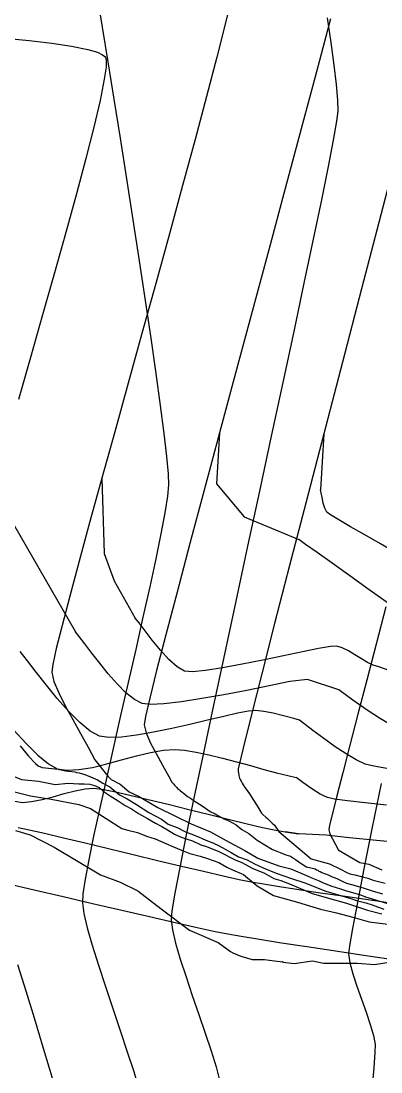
# Model space of a CAD drawing. Header units: metres. Extents: x 708868 to 711043, y 5411316 to 5413138.
# Drawn here: x 709018.4 to 709047.3, y 5411940.6 to 5412025 of the extents above; entities that cross this region are included whole.
import ezdxf

# ---------------------------------------------------------------- set-up
doc = ezdxf.new("R2010")
doc.units = ezdxf.units.M
for name, color, linetype in [('Rionegro 2010_Contours', 7, 'Continuous'), ('Rionegro 2014_Contours', 7, 'Continuous'), ('Rionegro 2018_Contours', 7, 'Continuous')]:
    doc.layers.add(name, color=color, linetype=linetype)

msp = doc.modelspace()

# ---------------------------------------------------------------- linework, layer by layer
at = {"layer": 'Rionegro 2010_Contours'}
for points in [[(709024.484, 5412027.004, 233), (709024.891, 5412024.512, 233), (709025.341, 5412021.736, 233), (709025.822, 5412018.738, 233), (709026.324, 5412015.579, 233), (709026.837, 5412012.32, 233), (709027.35, 5412009.023, 233), (709027.852, 5412005.749, 233), (709028.333, 5412002.559, 233), (709028.781, 5411999.514, 233), (709029.187, 5411996.677, 233), (709029.54, 5411994.107, 233), (709029.83, 5411991.867, 233), (709030.045, 5411990.018, 233), (709030.174, 5411988.621, 233), (709030.209, 5411987.737, 233), (709030.122, 5411986.828, 233), (709029.91, 5411985.496, 233), (709029.591, 5411983.799, 233), (709029.181, 5411981.795, 233), (709028.697, 5411979.542, 233), (709028.155, 5411977.097, 233), (709027.574, 5411974.52, 233), (709026.97, 5411971.867, 233), (709026.359, 5411969.196, 233), (709025.76, 5411966.567, 233), (709025.188, 5411964.036, 233), (709024.66, 5411961.661, 233), (709024.194, 5411959.501, 233), (709023.807, 5411957.614, 233), (709023.515, 5411956.058, 233), (709023.335, 5411954.889, 233), (709023.285, 5411954.168, 233), (709023.402, 5411953.314, 233), (709023.677, 5411952.153, 233), (709024.079, 5411950.745, 233), (709024.575, 5411949.153, 233), (709025.137, 5411947.439, 233), (709025.732, 5411945.665, 233), (709026.33, 5411943.894, 233), (709026.9, 5411942.186, 233), (709027.411, 5411940.604, 233), (709027.831, 5411939.21, 233)], [(709042.966, 5412025.261, 234), (709043.253, 5412023.276, 234), (709043.494, 5412021.469, 234), (709043.676, 5412019.906, 234), (709043.788, 5412018.651, 234), (709043.815, 5412017.77, 234), (709043.715, 5412016.95, 234), (709043.451, 5412015.439, 234), (709043.04, 5412013.31, 234), (709042.5, 5412010.635, 234), (709041.848, 5412007.488, 234), (709041.102, 5412003.943, 234), (709040.279, 5412000.072, 234), (709039.397, 5411995.949, 234), (709038.472, 5411991.648, 234), (709037.522, 5411987.242, 234), (709036.565, 5411982.803, 234), (709035.618, 5411978.406, 234), (709034.699, 5411974.124, 234), (709033.824, 5411970.03, 234), (709033.011, 5411966.197, 234), (709032.278, 5411962.699, 234), (709031.642, 5411959.61, 234), (709031.12, 5411957.001, 234), (709030.73, 5411954.947, 234), (709030.489, 5411953.522, 234), (709030.414, 5411952.797, 234), (709030.526, 5411951.983, 234), (709030.785, 5411950.91, 234), (709031.159, 5411949.636, 234), (709031.617, 5411948.218, 234), (709032.125, 5411946.713, 234), (709032.653, 5411945.18, 234), (709033.168, 5411943.675, 234), (709033.637, 5411942.255, 234), (709034.031, 5411940.978, 234), (709034.315, 5411939.901, 234)], [(709047.307, 5411963.758, 236), (709046.565, 5411960.1, 236), (709045.922, 5411956.885, 236), (709045.394, 5411954.193, 236), (709044.998, 5411952.104, 236), (709044.752, 5411950.699, 236), (709044.673, 5411950.057, 236), (709044.778, 5411949.342, 236), (709045.016, 5411948.461, 236), (709045.342, 5411947.468, 236), (709045.715, 5411946.42, 236), (709046.092, 5411945.371, 236), (709046.43, 5411944.376, 236), (709046.687, 5411943.492, 236), (709046.821, 5411942.773, 236), (709046.807, 5411942.146, 236), (709046.718, 5411940.904, 236), (709046.563, 5411939.13, 236)], [(709018.076, 5411949.211, 232), (709018.73, 5411947.1, 232), (709019.403, 5411944.918, 232), (709020.063, 5411942.756, 232), (709020.68, 5411940.703, 232), (709021.222, 5411938.849, 232)]]:
    msp.add_polyline3d(points, dxfattribs=at)
at = {"layer": 'Rionegro 2014_Contours'}
for points in [[(709035.342, 5412027.159, 233), (709034.79, 5412024.848, 233), (709034.093, 5412022.087, 233), (709033.272, 5412018.943, 233), (709032.35, 5412015.486, 233), (709031.347, 5412011.784, 233), (709030.285, 5412007.906, 233), (709029.187, 5412003.921, 233), (709028.073, 5411999.898, 233), (709026.965, 5411995.906, 233), (709025.885, 5411992.012, 233), (709024.854, 5411988.287, 233), (709023.894, 5411984.799, 233), (709023.026, 5411981.616, 233), (709022.272, 5411978.808, 233), (709021.654, 5411976.442, 233), (709021.192, 5411974.589, 233), (709020.91, 5411973.316, 233), (709020.828, 5411972.693, 233), (709021.005, 5411971.947, 233), (709021.383, 5411971.029, 233), (709021.904, 5411969.99, 233), (709022.511, 5411968.88, 233), (709023.147, 5411967.751, 233), (709023.755, 5411966.653, 233), (709024.278, 5411965.638, 233), (709025.325, 5411964.338, 233), (709025.593, 5411964.06, 233), (709026.337, 5411963.687, 233), (709027.038, 5411963.087, 233), (709027.788, 5411962.737, 233), (709029.358, 5411961.824, 233), (709032.032, 5411960.51, 233), (709033.594, 5411959.857, 233)], [(709043.226, 5412025.182, 234), (709042.099, 5412020.922, 234), (709040.882, 5412016.352, 234), (709039.599, 5412011.56, 234), (709038.275, 5412006.631, 234), (709036.937, 5412001.655, 234), (709035.608, 5411996.717, 234), (709034.315, 5411991.907, 234), (709033.082, 5411987.31, 234), (709031.934, 5411983.015, 234), (709030.897, 5411979.108, 234), (709029.995, 5411975.678, 234), (709029.254, 5411972.812, 234), (709028.699, 5411970.596, 234), (709028.356, 5411969.119, 234), (709028.248, 5411968.468, 234), (709028.408, 5411967.827, 234), (709028.748, 5411967.038, 234), (709029.207, 5411966.151, 234), (709029.728, 5411965.219, 234), (709030.248, 5411964.296, 234), (709030.487, 5411963.858, 234), (709030.512, 5411963.83, 234), (709030.545, 5411963.792, 234), (709030.57, 5411963.764, 234), (709030.633, 5411963.685, 234), (709030.633, 5411963.685, 234), (709030.699, 5411963.616, 234), (709030.717, 5411963.597, 234), (709030.874, 5411963.429, 234), (709030.942, 5411963.346, 234), (709031.002, 5411963.298, 234), (709031.085, 5411963.226, 234), (709031.151, 5411963.174, 234), (709031.301, 5411963.049, 234), (709031.38, 5411962.992, 234), (709031.555, 5411962.851, 234), (709031.734, 5411962.713, 234), (709031.977, 5411962.559, 234), (709032.104, 5411962.468, 234), (709032.356, 5411962.312, 234), (709032.825, 5411962.017, 234), (709033.193, 5411961.761, 234), (709033.556, 5411961.508, 234), (709033.956, 5411961.309, 234), (709034.423, 5411961.049, 234), (709034.651, 5411960.895, 234), (709035.064, 5411960.759, 234), (709035.64, 5411960.431, 234), (709036.102, 5411960.048, 234), (709036.663, 5411959.72, 234), (709037.327, 5411959.18, 234), (709038.565, 5411958.44, 234), (709038.907, 5411958.314, 234), (709039.195, 5411958.205, 234), (709039.637, 5411958.006, 234), (709040.026, 5411957.909, 234), (709040.427, 5411957.649, 234), (709040.685, 5411957.453, 234), (709040.961, 5411957.27, 234), (709041.311, 5411957.058, 234), (709041.99, 5411956.881, 234), (709042.111, 5411956.81, 234), (709042.214, 5411956.771, 234), (709042.305, 5411956.715, 234), (709042.398, 5411956.667, 234), (709042.545, 5411956.592, 234), (709042.666, 5411956.554, 234), (709042.824, 5411956.493, 234), (709043.054, 5411956.415, 234), (709043.325, 5411956.284, 234), (709043.734, 5411956.111, 234), (709044.267, 5411955.855, 234), (709044.522, 5411955.746, 234), (709045.207, 5411955.541, 234), (709045.926, 5411955.336, 234), (709046.577, 5411955.131, 234), (709047.4, 5411954.891, 234)], [(709017.09, 5412023.628, 232), (709019.021, 5412023.432, 232), (709020.822, 5412023.223, 232), (709022.414, 5412022.991, 232), (709023.718, 5412022.728, 232), (709024.502, 5412022.488, 232), (709024.912, 5412022.288, 232), (709025.091, 5412022.145, 232), (709025.15, 5412022.069, 232), (709025.179, 5412022.004, 232), (709025.21, 5412021.796, 232), (709025.19, 5412021.3, 232), (709025.05, 5412020.319, 232), (709024.709, 5412018.628, 232), (709024.206, 5412016.483, 232), (709023.564, 5412013.956, 232), (709022.808, 5412011.114, 232), (709021.961, 5412008.026, 232), (709021.047, 5412004.761, 232), (709020.09, 5412001.389, 232), (709019.115, 5411997.979, 232), (709018.143, 5411994.598, 232)], [(709048.819, 5412015.306, 235), (709047.278, 5412009.425, 235), (709045.724, 5412003.483, 235), (709044.185, 5411997.589, 235), (709042.689, 5411991.848, 235), (709041.264, 5411986.367, 235), (709039.939, 5411981.253, 235), (709038.742, 5411976.612, 235), (709037.701, 5411972.552, 235), (709036.845, 5411969.178, 235), (709036.202, 5411966.597, 235), (709035.801, 5411964.917, 235), (709035.799, 5411964.869, 235), (709035.801, 5411964.842, 235), (709035.803, 5411964.819, 235), (709035.807, 5411964.794, 235), (709035.809, 5411964.774, 235), (709035.812, 5411964.731, 235), (709035.82, 5411964.689, 235), (709035.831, 5411964.643, 235), (709035.874, 5411964.39, 235), (709035.908, 5411964.162, 235), (709035.958, 5411964.077, 235), (709036.055, 5411963.932, 235), (709036.13, 5411963.778, 235), (709036.211, 5411963.649, 235), (709036.351, 5411963.425, 235), (709036.442, 5411963.29, 235), (709036.594, 5411963.102, 235), (709036.731, 5411962.912, 235), (709037.043, 5411962.42, 235), (709037.349, 5411961.956, 235), (709037.685, 5411961.369, 235), (709037.806, 5411961.255, 235), (709038.04, 5411961.052, 235), (709038.164, 5411960.935, 235), (709038.282, 5411960.836, 235), (709038.545, 5411960.569, 235), (709038.734, 5411960.396, 235), (709039.087, 5411959.902, 235), (709041.686, 5411957.705, 235), (709043.142, 5411957.279, 235), (709044.038, 5411956.876, 235), (709044.552, 5411956.588, 235), (709044.798, 5411956.481, 235), (709045.181, 5411956.413, 235), (709045.807, 5411956.256, 235), (709046.245, 5411956.132, 235), (709046.651, 5411955.975, 235), (709047.086, 5411955.875, 235), (709047.621, 5411955.726, 235)], [(709047.689, 5411977.935, 236), (709046.907, 5411974.948, 236), (709046.151, 5411972.054, 236), (709045.44, 5411969.321, 236), (709044.79, 5411966.815, 236), (709044.22, 5411964.603, 236), (709043.747, 5411962.75, 236), (709043.389, 5411961.324, 236), (709043.164, 5411960.391, 236), (709043.09, 5411960.018, 236), (709043.191, 5411959.696, 236), (709043.399, 5411959.287, 236), (709043.644, 5411958.851, 236), (709043.854, 5411958.453, 236), (709043.862, 5411958.429, 236)], [(709018.279, 5411966.773, 232), (709018.961, 5411965.937, 232), (709019.506, 5411965.362, 232), (709019.742, 5411965.161, 232), (709020.043, 5411965.041, 232), (709021.351, 5411964.892, 232), (709021.921, 5411964.757, 232), (709022.677, 5411964.672, 232), (709022.806, 5411964.641, 232), (709023.036, 5411964.591, 232), (709023.486, 5411964.482, 232), (709023.927, 5411964.268, 232), (709024.495, 5411964.042, 232), (709024.921, 5411963.764, 232), (709025.488, 5411963.465, 232), (709026.269, 5411962.828, 232), (709026.875, 5411962.524, 232), (709027.638, 5411962.055, 232), (709028.617, 5411961.409, 232), (709029.652, 5411960.886, 232), (709030.196, 5411960.474, 232), (709030.906, 5411960.222, 232), (709031.566, 5411959.868, 232), (709032.002, 5411959.71, 232), (709032.613, 5411959.452, 232), (709033.204, 5411959.194, 232), (709033.765, 5411958.972, 232), (709034.294, 5411958.746, 232), (709035.25, 5411958.192, 232), (709035.846, 5411957.848, 232), (709036.542, 5411957.612, 232), (709037.114, 5411957.299, 232), (709037.808, 5411956.972, 232), (709038.877, 5411956.55, 232), (709040.101, 5411956.101, 232), (709041.162, 5411955.756, 232), (709042.848, 5411955.106, 232), (709042.848, 5411955.106, 232), (709044.037, 5411954.744, 232), (709044.037, 5411954.744, 232), (709044.877, 5411954.505, 232), (709044.877, 5411954.505, 232), (709045.33, 5411954.353, 232), (709046.065, 5411954.158, 232), (709046.065, 5411954.158, 232), (709046.065, 5411954.158, 232), (709046.065, 5411954.158, 232), (709046.065, 5411954.158, 232), (709046.065, 5411954.158, 232), (709046.065, 5411954.158, 232), (709046.065, 5411954.158, 232), (709046.065, 5411954.158, 232), (709046.065, 5411954.158, 232), (709046.569, 5411953.998, 232), (709046.569, 5411953.998, 232), (709047.509, 5411953.652, 232)], [(709016.679, 5411964.75, 231), (709018.384, 5411964.056, 231), (709019.773, 5411963.93, 231), (709021.099, 5411963.678, 231), (709022.145, 5411963.785, 231), (709022.989, 5411963.723, 231), (709023.428, 5411963.723, 231), (709023.879, 5411963.692, 231), (709024.258, 5411963.587, 231), (709024.644, 5411963.42, 231), (709024.965, 5411963.122, 231), (709025.534, 5411962.75, 231), (709026.177, 5411962.357, 231), (709026.73, 5411961.966, 231), (709027.231, 5411961.709, 231), (709027.788, 5411961.348, 231), (709028.509, 5411960.946, 231), (709029.16, 5411960.563, 231), (709029.667, 5411960.29, 231), (709030.124, 5411960.01, 231), (709030.691, 5411959.688, 231), (709031.223, 5411959.429, 231), (709031.637, 5411959.301, 231), (709032.134, 5411959.14, 231), (709032.807, 5411958.826, 231), (709033.267, 5411958.675, 231), (709033.709, 5411958.497, 231), (709034.206, 5411958.299, 231), (709034.685, 5411958.064, 231), (709035.186, 5411957.802, 231), (709035.61, 5411957.576, 231), (709036.056, 5411957.422, 231), (709036.463, 5411957.223, 231), (709036.939, 5411956.939, 231), (709037.932, 5411956.544, 231), (709038.68, 5411956.106, 231), (709039.23, 5411955.945, 231), (709039.949, 5411955.679, 231), (709040.829, 5411955.322, 231), (709041.767, 5411954.911, 231), (709043.541, 5411954.411, 231), (709043.541, 5411954.411, 231), (709044.514, 5411954.132, 231), (709044.514, 5411954.132, 231), (709046.208, 5411953.557, 231), (709047.367, 5411953.264, 231)], [(709017.394, 5411963.193, 230), (709019.117, 5411962.762, 230), (709020.774, 5411962.482, 230), (709023.014, 5411962.055, 230), (709023.936, 5411961.748, 230), (709026.471, 5411960.137, 230), (709026.471, 5411960.137, 230), (709026.471, 5411960.137, 230), (709026.471, 5411960.137, 230), (709026.471, 5411960.137, 230), (709026.471, 5411960.137, 230), (709026.471, 5411960.137, 230), (709026.471, 5411960.137, 230), (709026.471, 5411960.137, 230), (709026.471, 5411960.137, 230), (709026.471, 5411960.137, 230), (709026.471, 5411960.137, 230), (709026.471, 5411960.137, 230), (709026.471, 5411960.137, 230), (709026.471, 5411960.137, 230), (709026.471, 5411960.137, 230), (709026.471, 5411960.137, 230), (709026.471, 5411960.137, 230), (709026.471, 5411960.137, 230), (709026.471, 5411960.137, 230), (709026.471, 5411960.137, 230), (709026.471, 5411960.137, 230), (709026.471, 5411960.137, 230), (709026.471, 5411960.137, 230), (709026.471, 5411960.137, 230), (709026.471, 5411960.137, 230), (709026.935, 5411959.993, 230), (709027.724, 5411959.802, 230), (709028.429, 5411959.519, 230), (709029.151, 5411959.29, 230), (709029.992, 5411958.915, 230), (709030.61, 5411958.653, 230), (709031.252, 5411958.397, 230), (709031.928, 5411958.135, 230), (709032.766, 5411957.898, 230), (709033.343, 5411957.733, 230), (709034.252, 5411957.404, 230), (709034.894, 5411957.016, 230), (709035.345, 5411956.822, 230), (709036.248, 5411956.439, 230), (709037.34, 5411955.525, 230), (709038.648, 5411954.75, 230), (709040.582, 5411954.206, 230), (709042.432, 5411953.662, 230), (709043.726, 5411953.351, 230), (709045.027, 5411953.007, 230), (709046.346, 5411952.634, 230), (709048.487, 5411952.357, 230)], [(709017.922, 5411959.96, 229), (709019.092, 5411959.626, 229), (709021.02, 5411958.618, 229), (709024.751, 5411956.399, 229), (709026.326, 5411955.827, 229), (709027.757, 5411955.112, 229), (709029.619, 5411953.682, 229), (709031.909, 5411951.966, 229), (709034.2, 5411950.965, 229), (709035.202, 5411950.25, 229), (709035.202, 5411950.25, 229), (709035.202, 5411950.25, 229), (709035.019, 5411950.368, 229), (709035.386, 5411950.133, 229), (709035.386, 5411950.133, 229), (709035.386, 5411950.133, 229), (709035.386, 5411950.133, 229), (709035.386, 5411950.133, 229), (709035.386, 5411950.133, 229), (709035.386, 5411950.133, 229), (709035.386, 5411950.133, 229), (709036.014, 5411949.869, 229), (709036.924, 5411949.596, 229), (709037.925, 5411949.596, 229), (709038.744, 5411949.505, 229), (709039.406, 5411949.412, 229), (709039.406, 5411949.412, 229), (709039.406, 5411949.412, 229), (709039.406, 5411949.412, 229), (709039.406, 5411949.412, 229), (709039.406, 5411949.412, 229), (709039.406, 5411949.412, 229), (709039.406, 5411949.412, 229), (709039.406, 5411949.412, 229), (709039.406, 5411949.412, 229), (709039.406, 5411949.412, 229), (709039.406, 5411949.412, 229), (709039.406, 5411949.412, 229), (709039.406, 5411949.412, 229), (709039.406, 5411949.412, 229), (709039.406, 5411949.412, 229), (709039.406, 5411949.412, 229), (709039.406, 5411949.412, 229), (709039.406, 5411949.412, 229), (709039.376, 5411949.422, 229), (709039.436, 5411949.403, 229), (709039.406, 5411949.412, 229), (709039.406, 5411949.412, 229), (709039.436, 5411949.403, 229), (709039.436, 5411949.403, 229), (709040.305, 5411949.295, 229), (709040.305, 5411949.295, 229), (709040.305, 5411949.295, 229), (709040.305, 5411949.295, 229), (709040.305, 5411949.295, 229), (709040.305, 5411949.295, 229), (709040.305, 5411949.295, 229), (709040.305, 5411949.295, 229), (709040.305, 5411949.295, 229), (709040.305, 5411949.295, 229), (709040.305, 5411949.295, 229), (709040.305, 5411949.295, 229), (709041.785, 5411949.501, 229), (709041.785, 5411949.501, 229), (709041.785, 5411949.501, 229), (709041.785, 5411949.501, 229), (709041.785, 5411949.501, 229), (709041.785, 5411949.501, 229), (709041.785, 5411949.501, 229), (709041.785, 5411949.501, 229), (709042.663, 5411949.306, 229), (709044.029, 5411949.306, 229), (709045.395, 5411949.306, 229), (709046.76, 5411949.208, 229), (709047.931, 5411949.403, 229)], [(709033.594, 5411959.857, 233), (709035.074, 5411959.023, 233), (709036.358, 5411958.351, 233), (709037.399, 5411957.736, 233), (709039.09, 5411957.118, 233), (709040.047, 5411956.885, 233), (709041.298, 5411956.342, 233), (709041.653, 5411956.203, 233), (709042.041, 5411956.046, 233), (709042.33, 5411955.92, 233), (709042.578, 5411955.793, 233), (709043.336, 5411955.486, 233), (709044.032, 5411955.27, 233), (709044.508, 5411955.116, 233), (709045.003, 5411954.989, 233), (709045.718, 5411954.781, 233), (709046.058, 5411954.631, 233), (709046.58, 5411954.49, 233), (709046.999, 5411954.333, 233), (709048.454, 5411953.918, 233)], [(709043.862, 5411958.429, 236), (709045.588, 5411957.391, 236), (709046.315, 5411957.277, 236), (709047.348, 5411956.818, 236)]]:
    msp.add_polyline3d(points, dxfattribs=at)
at = {"layer": 'Rionegro 2018_Contours'}
for points in [[(709035.342, 5412027.159, 233), (709034.79, 5412024.848, 233), (709034.093, 5412022.087, 233), (709033.272, 5412018.943, 233), (709032.35, 5412015.486, 233), (709031.347, 5412011.784, 233), (709030.285, 5412007.906, 233), (709029.187, 5412003.921, 233), (709028.073, 5411999.898, 233), (709026.965, 5411995.906, 233), (709025.885, 5411992.012, 233), (709024.854, 5411988.287, 233), (709025.043, 5411982.219, 233), (709025.842, 5411980.026, 233), (709027.532, 5411977.036, 233)], [(709051.745, 5412026.464, 235), (709050.317, 5412021.022, 235), (709048.819, 5412015.306, 235), (709047.278, 5412009.425, 235), (709045.724, 5412003.483, 235), (709044.185, 5411997.589, 235), (709042.689, 5411991.848, 235), (709042.42, 5411987.346, 235), (709042.42, 5411987.346, 235)], [(709043.226, 5412025.182, 234), (709042.099, 5412020.922, 234), (709040.882, 5412016.352, 234), (709039.599, 5412011.56, 234), (709038.275, 5412006.631, 234), (709036.937, 5412001.655, 234), (709035.608, 5411996.717, 234), (709034.315, 5411991.907, 234), (709034.07, 5411987.825, 234), (709036.284, 5411985.181, 234), (709040.682, 5411983.341, 234)], [(709017.09, 5412023.628, 232), (709019.021, 5412023.432, 232), (709020.822, 5412023.223, 232), (709022.414, 5412022.991, 232), (709023.718, 5412022.728, 232), (709024.502, 5412022.488, 232), (709024.912, 5412022.288, 232), (709025.091, 5412022.145, 232), (709025.15, 5412022.069, 232), (709025.179, 5412022.004, 232), (709025.21, 5412021.796, 232), (709025.19, 5412021.3, 232), (709025.05, 5412020.319, 232), (709024.709, 5412018.628, 232), (709024.206, 5412016.483, 232), (709023.564, 5412013.956, 232), (709022.808, 5412011.114, 232), (709021.961, 5412008.026, 232), (709021.047, 5412004.761, 232), (709020.09, 5412001.389, 232), (709019.115, 5411997.979, 232), (709018.143, 5411994.598, 232)], [(709016.311, 5411987.045, 232), (709022.721, 5411975.927, 232)], [(709048.55, 5411982.25, 235), (709047.249, 5411982.99, 235), (709045.985, 5411983.711, 235), (709044.841, 5411984.371, 235), (709043.898, 5411984.926, 235), (709043.237, 5411985.335, 235), (709042.942, 5411985.553, 235), (709042.786, 5411985.857, 235), (709042.656, 5411986.273, 235), (709042.552, 5411986.717, 235), (709042.473, 5411987.103, 235), (709042.42, 5411987.346, 235)], [(709047.989, 5411978.161, 234), (709046.353, 5411979.317, 234), (709044.784, 5411980.429, 234), (709043.359, 5411981.442, 234), (709042.151, 5411982.302, 234), (709041.233, 5411982.953, 234), (709040.682, 5411983.341, 234)], [(709047.121, 5411973.11, 233), (709046.652, 5411973.25, 233), (709046.21, 5411973.463, 233), (709045.715, 5411973.757, 233), (709045.194, 5411974.084, 233), (709044.672, 5411974.396, 233), (709044.175, 5411974.645, 233), (709043.73, 5411974.783, 233), (709043.222, 5411974.747, 233), (709042.266, 5411974.583, 233), (709040.97, 5411974.324, 233), (709039.442, 5411974.005, 233), (709037.792, 5411973.662, 233), (709036.127, 5411973.328, 233), (709034.557, 5411973.037, 233), (709033.19, 5411972.825, 233), (709032.135, 5411972.725, 233), (709031.5, 5411972.772, 233), (709030.901, 5411973.118, 233), (709030.24, 5411973.712, 233), (709029.561, 5411974.457, 233), (709028.908, 5411975.259, 233), (709028.323, 5411976.02, 233), (709027.85, 5411976.644, 233), (709027.532, 5411977.036, 233)], [(709043.899, 5411971.264, 232), (709041.392, 5411972.108, 232), (709039.975, 5411971.932, 232), (709038.295, 5411971.583, 232), (709036.494, 5411971.222, 232), (709034.659, 5411970.874, 232), (709032.88, 5411970.562, 232), (709031.244, 5411970.31, 232), (709029.842, 5411970.144, 232), (709028.76, 5411970.086, 232), (709028.088, 5411970.161, 232), (709027.466, 5411970.491, 232), (709026.787, 5411971.041, 232), (709026.077, 5411971.751, 232), (709025.365, 5411972.559, 232), (709024.677, 5411973.403, 232), (709024.041, 5411974.224, 232), (709023.485, 5411974.958, 232), (709023.035, 5411975.547, 232), (709022.721, 5411975.927, 232)], [(709040.754, 5411968.831, 231), (709040.295, 5411968.96, 231), (709039.459, 5411969.188, 231), (709038.635, 5411969.39, 231), (709037.867, 5411969.54, 231), (709037.201, 5411969.608, 231), (709036.641, 5411969.554, 231), (709035.769, 5411969.387, 231), (709034.65, 5411969.135, 231), (709033.349, 5411968.828, 231), (709031.933, 5411968.494, 231), (709030.466, 5411968.162, 231), (709029.015, 5411967.862, 231), (709027.645, 5411967.621, 231), (709026.421, 5411967.47, 231), (709025.41, 5411967.436, 231), (709024.676, 5411967.549, 231), (709023.918, 5411967.957, 231), (709023.073, 5411968.65, 231), (709022.178, 5411969.548, 231), (709021.272, 5411970.572, 231), (709020.392, 5411971.644, 231), (709019.578, 5411972.683, 231), (709018.868, 5411973.611, 231), (709018.299, 5411974.349, 231)], [(709049.231, 5411972.374, 233), (709047.121, 5411973.11, 233)], [(709048.228, 5411968.38, 232), (709047.252, 5411968.942, 232), (709046.174, 5411969.642, 232), (709045.04, 5411970.431, 232), (709043.899, 5411971.264, 232)], [(709047.748, 5411964.963, 231), (709046.717, 5411965.132, 231), (709046.028, 5411965.31, 231), (709045.304, 5411965.641, 231), (709044.48, 5411966.12, 231), (709043.597, 5411966.704, 231), (709042.695, 5411967.348, 231), (709041.813, 5411968.009, 231), (709040.991, 5411968.645, 231), (709040.754, 5411968.831, 231)], [(709017.77, 5411968.038, 230), (709018.768, 5411966.951, 230), (709019.712, 5411966.023, 230), (709020.559, 5411965.327, 230), (709021.263, 5411964.937, 230), (709022.05, 5411964.807, 230), (709023.007, 5411964.858, 230), (709024.088, 5411965.044, 230), (709025.249, 5411965.32, 230), (709026.445, 5411965.642, 230), (709027.633, 5411965.964, 230), (709028.768, 5411966.243, 230), (709029.805, 5411966.433, 230), (709030.699, 5411966.489, 230), (709031.502, 5411966.418, 230), (709032.434, 5411966.264, 230), (709033.462, 5411966.045, 230), (709034.553, 5411965.779, 230), (709035.673, 5411965.484, 230), (709036.79, 5411965.179, 230), (709037.871, 5411964.88, 230), (709038.882, 5411964.607, 230), (709039.791, 5411964.377, 230), (709040.477, 5411964.227, 230)], [(709047.742, 5411962.012, 230), (709046.012, 5411962.19, 230), (709044.588, 5411962.355, 230), (709043.556, 5411962.499, 230), (709043.004, 5411962.618, 230), (709042.413, 5411962.9, 230), (709041.733, 5411963.321, 230), (709041.015, 5411963.824, 230), (709040.477, 5411964.227, 230)], [(709017.851, 5411962.326, 229), (709018.465, 5411962.232, 229), (709019.209, 5411962.29, 229), (709020.044, 5411962.455, 229), (709020.93, 5411962.684, 229), (709021.828, 5411962.934, 229), (709022.698, 5411963.16, 229), (709023.501, 5411963.32, 229), (709024.197, 5411963.369, 229), (709024.85, 5411963.291, 229), (709025.845, 5411963.101, 229), (709027.113, 5411962.821, 229), (709028.584, 5411962.473, 229), (709030.188, 5411962.08, 229), (709031.856, 5411961.664, 229), (709033.517, 5411961.248, 229), (709035.103, 5411960.852, 229), (709036.542, 5411960.5, 229), (709037.766, 5411960.213, 229), (709038.705, 5411960.015, 229), (709039.589, 5411959.86, 229), (709040.666, 5411959.689, 229)], [(709047.872, 5411954.157, 228), (709046.066, 5411954.416, 228), (709044.219, 5411954.681, 228), (709042.403, 5411954.945, 228), (709040.687, 5411955.2, 228), (709039.142, 5411955.437, 228), (709037.838, 5411955.647, 228), (709036.845, 5411955.822, 228), (709035.897, 5411956.018, 228), (709034.601, 5411956.307, 228), (709033.029, 5411956.671, 228), (709031.251, 5411957.09, 228), (709029.339, 5411957.546, 228), (709027.363, 5411958.02, 228), (709025.393, 5411958.493, 228), (709023.502, 5411958.945, 228), (709021.76, 5411959.359, 228), (709020.237, 5411959.716, 228), (709019.005, 5411959.995, 228), (709018.134, 5411960.179, 228)], [(709049.28, 5411958.943, 229), (709046.925, 5411959.176, 229), (709044.763, 5411959.392, 229), (709042.892, 5411959.584, 229), (709042.892, 5411959.584, 229), (709040.666, 5411959.689, 229), (709039.589, 5411959.86, 229), (709039.589, 5411959.86, 229), (709039.589, 5411959.86, 229), (709039.589, 5411959.86, 229), (709039.589, 5411959.86, 229), (709039.589, 5411959.86, 229)], [(709047.93, 5411949.64, 227), (709045.718, 5411949.963, 227), (709043.486, 5411950.292, 227), (709041.32, 5411950.616, 227), (709039.303, 5411950.922, 227), (709037.518, 5411951.201, 227), (709036.051, 5411951.441, 227), (709034.985, 5411951.629, 227), (709033.969, 5411951.837, 227), (709032.526, 5411952.151, 227), (709030.739, 5411952.553, 227), (709028.686, 5411953.021, 227), (709026.448, 5411953.538, 227), (709024.105, 5411954.084, 227), (709021.737, 5411954.638, 227), (709019.424, 5411955.182, 227), (709017.247, 5411955.695, 227)]]:
    msp.add_polyline3d(points, dxfattribs=at)

doc.saveas('drawing.dxf')
